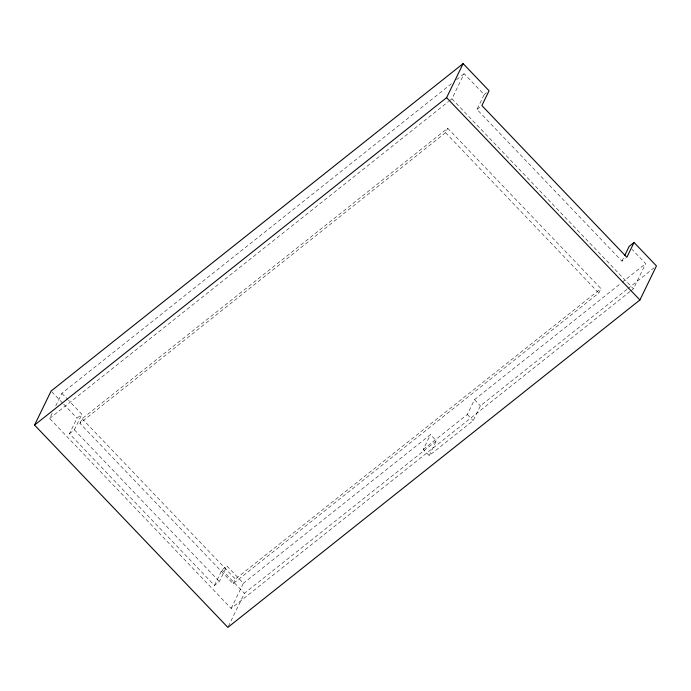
<?xml version="1.0" encoding="UTF-8"?>
<svg xmlns="http://www.w3.org/2000/svg" width="691" height="691" viewBox="0 0 691 691"><rect width="100%" height="100%" fill="white"/><g stroke="black" fill="none" stroke-linecap="round" stroke-linejoin="round"><path stroke-width="0.52" stroke-dasharray="3.46 2.59" d="M630.062 291.498L231.174 608.443L49.648 418.478L52.473 412.674M55.764 405.893L61.87 393.309L451.465 83.741M231.174 608.443L243.396 583.273L226.898 566.007L219.349 581.554L214.452 585.441L69.471 433.715L77.021 418.167L81.909 414.28L68.547 400.296M69.471 433.715L74.36 429.828L81.909 414.28M79.906 423.289L82.134 418.711L447.716 128.215L600.954 288.579L598.803 293.019L233.143 583.653L79.906 423.289L445.565 132.663L447.716 128.215M214.452 585.441L222.001 569.894L226.898 566.007M449.383 100.86L451.914 98.839L464.136 73.669L484.175 94.641L476.989 109.446L621.969 261.172L625.234 258.581M233.143 583.653L235.372 579.067L600.954 288.579M228.324 626.435L244.398 593.327L436.366 440.798L430.467 434.63L243.396 583.273M626.962 289.348L480.383 405.824L473.188 420.629L429.171 455.602L423.281 449.435L430.467 434.63M429.171 455.602L436.366 440.798M423.281 449.435L467.297 414.462L474.484 399.657L621.209 283.068M621.969 261.172L624.223 256.551M630.909 290.825L633.44 288.812L645.662 263.634L632.032 249.373M456.535 79.715L464.136 73.669M49.648 418.478L448.537 101.525M484.175 94.641L486.619 92.698M476.989 109.446L481.066 106.207M622.055 282.394L645.662 263.634M627.808 288.674L653.919 267.927M451.914 98.839L633.44 288.812M445.565 132.663L598.803 293.019M474.484 399.657L480.383 405.824M467.297 414.462L473.188 420.629M61.87 393.309L67.804 399.519M82.134 418.711L235.372 579.067M51.825 391.797L62.941 403.432M63.684 404.209L77.021 418.167M222.001 569.894L244.398 593.327M74.36 429.828L219.349 581.554"/><path stroke-width="1.04" d="M34.55 425.077L51.091 391.028L463.134 63.615L489.064 90.754L481.877 105.559L626.867 257.285L634.053 242.481L656.45 265.923L639.909 299.972L227.866 627.385L34.55 425.077L446.602 97.673L463.134 63.615M624.673 255.618L629.164 246.367L634.053 242.481M446.602 97.673L639.909 299.972"/></g></svg>
